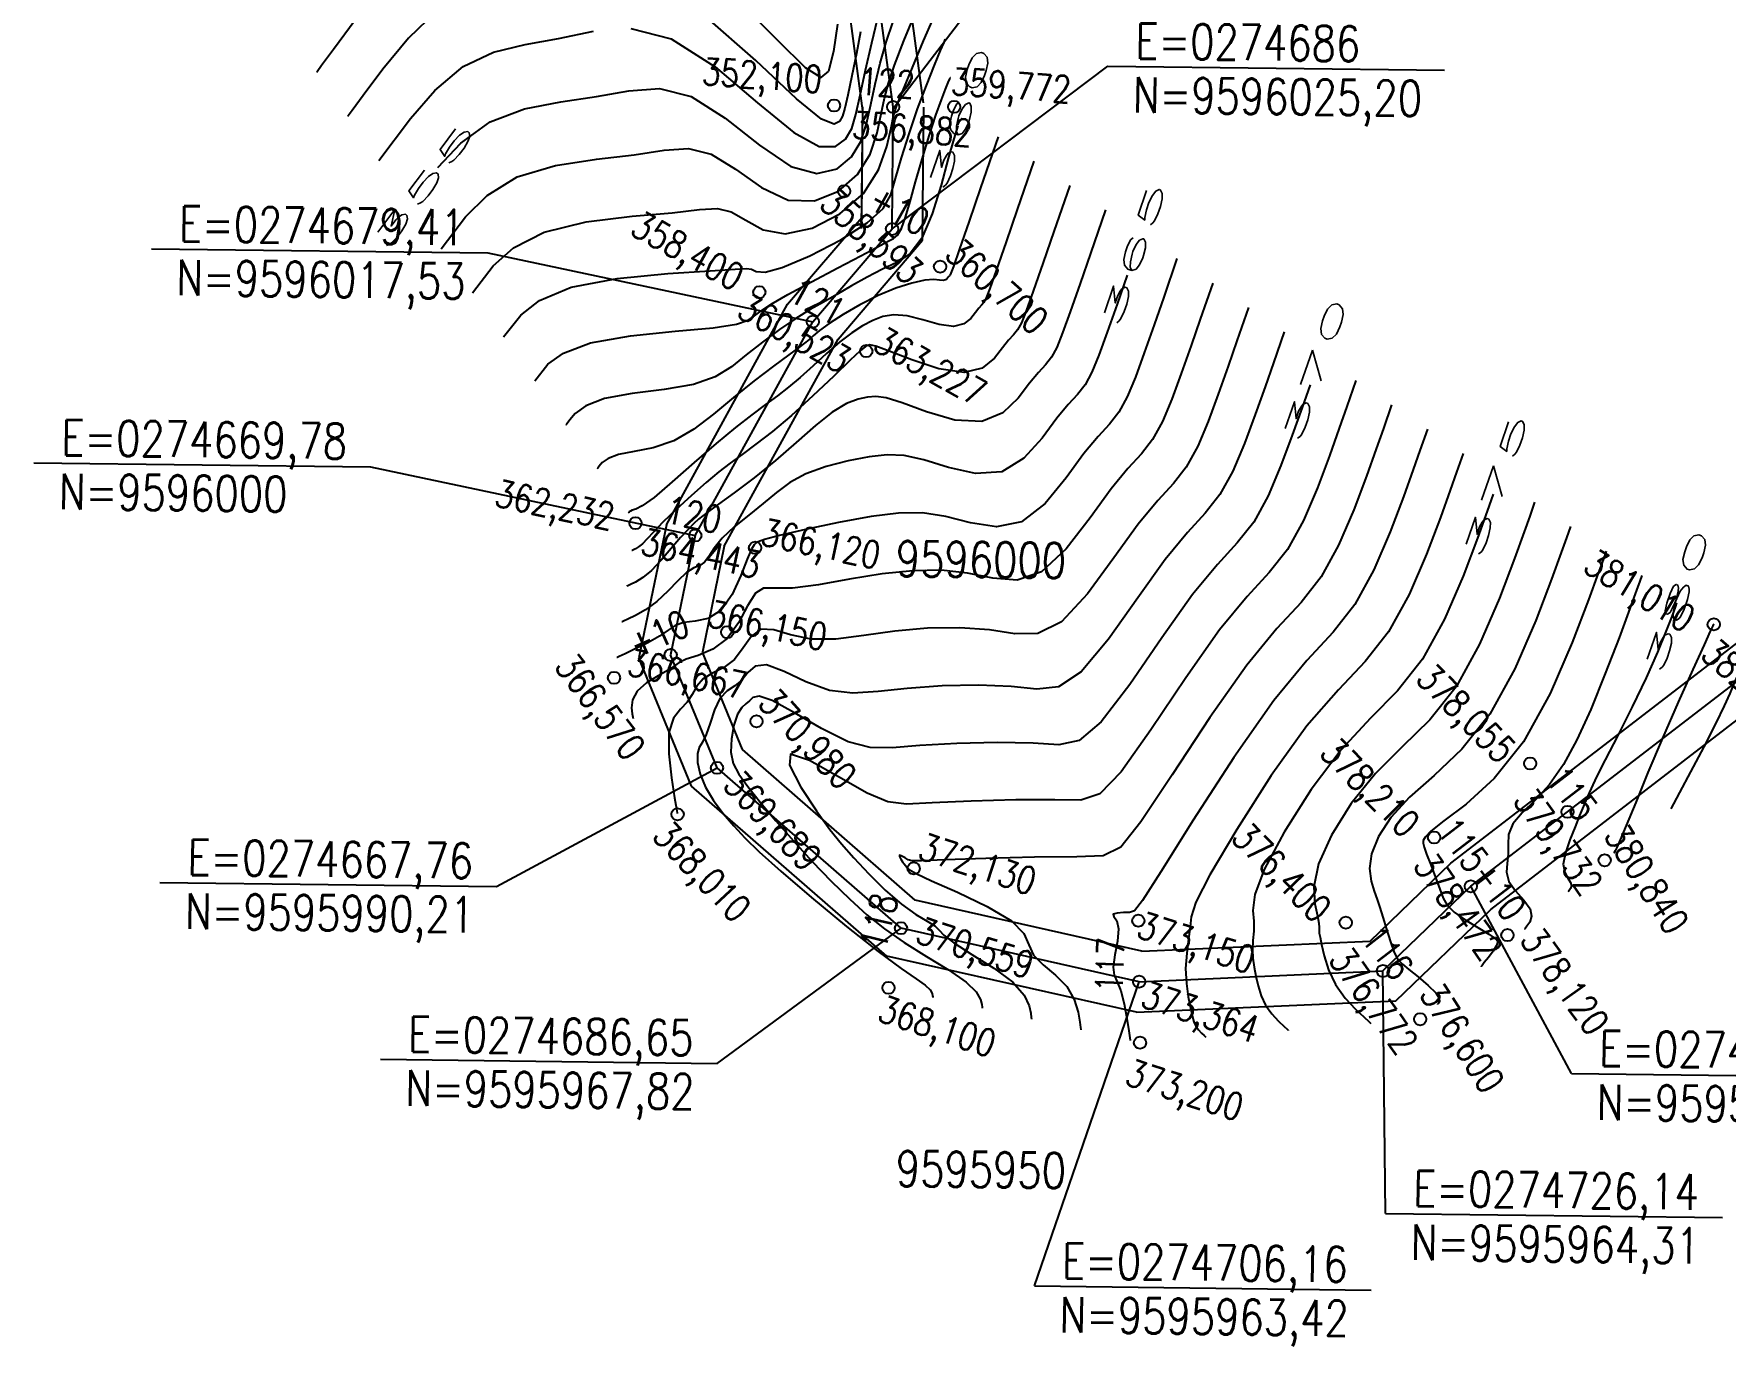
# Model space of a CAD drawing. Header units: millimetres. Extents: x 276147 to 291056, y 9594849 to 9609891.
# Drawn here: x 282900.7 to 283039.3, y 9607125.4 to 9607233 of the extents above; entities that cross this region are included whole.
import ezdxf
from ezdxf.enums import TextEntityAlignment as Align

# ---------------------------------------------------------------- set-up
doc = ezdxf.new("R2010")
doc.units = ezdxf.units.MM
doc.header["$LTSCALE"] = 10
doc.linetypes.add('CONTINUO', pattern=[0])
for name, color, linetype in [('Curvas mestras', 30, 'Continuous'), ('Curvas simples', 9, 'Continuous'), ('Curvas texto', 2, 'Continuous'), ('LINHA02', 8, 'Continuous'), ('TEXTO-PAPEL', 7, 'Continuous'), ('TEXTO02', 3, 'Continuous'), ('Top_malha_coord', 8, 'Continuous')]:
    doc.layers.add(name, color=color, linetype=linetype)
doc.styles.add('ROMANS', font='romans.shx', dxfattribs={"width": 0.8, "height": 4})
doc.styles.add('SIMPLEX', font='simplex', dxfattribs={"height": 0.2})

# ---------------------------------------------------------------- blocks, each defined once
blk = doc.blocks.new('Curvas')
at = {"layer": 'Curvas mestras', "linetype": 'CONTINUO'}
for points in [[(274648.699485, 9596029.100326, 355), (274650.58718, 9596031.112163, 355), (274652.984773, 9596032.86102, 355), (274655.788066, 9596033.92232, 355), (274658.772344, 9596034.491066, 355), (274661.682762, 9596034.917154, 355), (274664.340006, 9596035.405601, 355), (274666.866886, 9596035.581899, 355), (274669.461742, 9596034.926659, 355), (274672.248275, 9596033.158275, 355), (274675.051641, 9596030.946276, 355), (274677.622356, 9596029.197973, 355), (274679.753817, 9596028.605145, 355), (274681.410941, 9596028.997435, 355), (274682.601525, 9596029.988949, 355), (274683.359801, 9596031.251904, 355), (274683.825753, 9596032.690938, 355), (274684.165804, 9596034.2688, 355), (274684.521531, 9596035.945628, 355), (274684.935139, 9596037.67114, 355), (274685.423991, 9596039.392446, 355), (274685.99591, 9596041.066773, 355)], [(274691.308793, 9596032.524029, 360), (274690.979088, 9596031.45962, 360), (274690.523114, 9596029.841892, 360), (274689.93328, 9596027.654369, 360), (274689.212261, 9596025.307534, 360), (274688.365297, 9596023.318609, 360), (274687.398353, 9596022.060571, 360), (274686.320293, 9596021.329417, 360), (274685.140704, 9596020.776898, 360), (274683.880424, 9596020.128623, 360), (274682.605306, 9596019.405619, 360), (274681.392452, 9596018.702769, 360), (274680.286946, 9596018.080423, 360), (274679.205794, 9596017.460782, 360), (274678.033979, 9596016.731511, 360), (274676.698475, 9596015.816507, 360), (274675.294208, 9596014.784579, 360), (274673.958092, 9596013.74077, 360), (274672.749991, 9596012.780685, 360), (274671.421554, 9596011.962196, 360), (274669.647377, 9596011.333741, 360), (274667.248261, 9596010.910029, 360), (274664.629823, 9596010.570857, 360), (274662.343885, 9596010.162293, 360), (274660.812451, 9596009.583828, 360), (274659.938262, 9596008.948654, 360), (274659.494238, 9596008.423384, 360), (274659.279867, 9596008.131503, 360), (274659.200888, 9596008.023967, 360), (274659.189605, 9596008.008605, 360)], [(274705.176449, 9596020.272496, 365), (274704.358779, 9596017.916593, 365), (274703.547706, 9596015.601162, 365), (274702.873923, 9596013.737945, 365), (274702.297825, 9596012.33545, 365), (274701.737233, 9596011.301377, 365), (274701.113218, 9596010.508736, 365), (274700.359852, 9596009.691776, 365), (274699.414454, 9596008.550057, 365), (274698.218306, 9596006.931417, 365), (274696.728517, 9596005.276822, 365), (274694.906155, 9596004.175516, 365), (274692.766987, 9596004.03433, 365), (274690.545584, 9596004.530448, 365), (274688.53122, 9596005.158637, 365), (274686.917938, 9596005.510349, 365), (274685.518877, 9596005.56377, 365), (274684.051949, 9596005.393766, 365), (274682.324843, 9596005.064218, 365), (274680.504367, 9596004.595052, 365), (274678.847103, 9596003.995209, 365), (274677.533449, 9596003.275803, 365), (274676.439057, 9596002.456656, 365), (274675.363388, 9596001.559761, 365), (274674.170706, 9596000.611385, 365), (274672.984471, 9595999.654869, 365), (274671.992941, 9595998.737823, 365), (274671.328084, 9595997.909816, 365), (274670.896693, 9595997.228254, 365), (274670.549268, 9595996.752501, 365), (274670.157252, 9595996.496214, 365), (274669.675857, 9595996.290215, 365), (274669.081237, 9595995.919614, 365), (274668.359131, 9595995.238398, 365), (274667.533612, 9595994.376037, 365), (274666.638338, 9595993.530873, 365), (274665.721383, 9595992.864498, 365), (274664.888483, 9595992.391498, 365), (274664.25979, 9595992.089709, 365), (274663.917411, 9595991.932382, 365), (274663.791272, 9595991.874419, 365), (274663.773252, 9595991.866138, 365)], [(274720.181929, 9596011.301306, 370), (274719.527795, 9596009.433574, 370), (274718.720782, 9596007.169236, 370), (274717.79283, 9596004.672595, 370), (274716.741857, 9596002.20412, 370), (274715.557272, 9596000.048327, 370), (274714.207658, 9595998.33401, 370), (274712.578283, 9595996.567097, 370), (274710.533588, 9595994.097797, 370), (274708.030742, 9595990.56131, 370), (274705.397848, 9595986.732808, 370), (274703.055737, 9595983.672452, 370), (274701.258194, 9595982.15197, 370), (274699.590805, 9595981.789343, 370), (274697.472109, 9595981.914115, 370), (274694.52792, 9595981.975008, 370), (274691.213159, 9595981.897448, 370), (274688.190019, 9595981.726036, 370), (274685.928856, 9595981.54044, 370), (274684.132665, 9595981.560588, 370), (274682.3126, 9595982.041472, 370), (274680.13811, 9595983.11264, 370), (274677.91182, 9595984.401852, 370), (274676.094648, 9595985.411418, 370), (274675.018342, 9595985.776824, 370), (274674.497959, 9595985.666235, 370), (274674.219388, 9595985.380987, 370), (274673.926457, 9595985.141196, 370), (274673.594764, 9595984.8421, 370), (274673.257852, 9595984.297714, 370), (274672.955248, 9595983.390343, 370), (274672.75043, 9595982.275439, 370), (274672.712863, 9595981.176741, 370), (274672.904461, 9595980.249258, 370), (274673.356935, 9595979.373075, 370), (274674.094444, 9595978.359547, 370), (274675.125495, 9595977.068114, 370), (274676.395979, 9595975.550551, 370), (274677.836132, 9595973.906716, 370), (274679.375033, 9595972.23353, 370), (274680.937133, 9595970.616158, 370), (274682.445721, 9595969.136825, 370), (274683.861612, 9595967.84908, 370), (274685.295707, 9595966.691758, 370), (274686.896429, 9595965.575016, 370), (274688.730742, 9595964.437489, 370), (274690.539764, 9595963.331722, 370), (274691.983153, 9595962.338739, 370), (274692.81488, 9595961.526753, 370), (274693.166161, 9595960.912735, 370), (274693.262526, 9595960.500848, 370), (274693.293546, 9595960.283096, 370), (274693.304975, 9595960.202872, 370), (274693.306608, 9595960.191412, 370)], [(274735.187409, 9596002.330116, 375), (274734.696811, 9596000.950555, 375), (274733.893858, 9595998.737311, 375), (274732.711737, 9595995.607245, 375), (274731.185888, 9595992.072791, 375), (274729.377311, 9595988.795277, 375), (274727.34192, 9595986.223856, 375), (274725.115291, 9595983.95899, 375), (274722.727914, 9595981.388968, 375), (274720.26658, 9595978.118686, 375), (274718.043281, 9595974.619483, 375), (274716.426311, 9595971.579308, 375), (274715.660433, 9595969.509469, 375), (274715.49628, 9595968.214714, 375), (274715.560953, 9595967.323153, 375), (274715.557354, 9595966.524545, 375), (274715.491586, 9595965.755263, 375), (274715.445553, 9595965.013329, 375), (274715.482589, 9595964.292597, 375), (274715.59175, 9595963.57024, 375), (274715.743522, 9595962.819262, 375), (274715.922295, 9595962.024114, 375), (274716.168062, 9595961.215037, 375), (274716.534721, 9595960.433716, 375), (274717.044377, 9595959.72306, 375), (274717.591975, 9595959.130853, 375), (274718.040668, 9595958.706101, 375), (274718.289516, 9595958.477616, 375), (274718.381197, 9595958.393437, 375), (274718.394294, 9595958.381412, 375)], [(274750.220536, 9595993.433471, 380), (274750.087005, 9595993.063893, 380), (274749.813409, 9595992.318091, 380), (274749.346898, 9595991.076961, 380), (274748.660473, 9595989.373211, 380), (274747.733593, 9595987.277499, 380), (274746.584801, 9595984.905213, 380), (274745.388964, 9595982.550646, 380), (274744.360029, 9595980.552817, 380), (274743.655375, 9595979.154322, 380), (274743.206106, 9595978.212051, 380), (274742.886756, 9595977.486469, 380), (274742.588125, 9595976.769558, 380), (274742.266067, 9595975.979366, 380), (274741.892701, 9595975.065461, 380), (274741.467785, 9595974.011691, 380), (274741.101625, 9595972.939035, 380), (274740.93217, 9595972.002758, 380), (274741.043653, 9595971.318806, 380), (274741.305475, 9595970.845863, 380), (274741.533322, 9595970.503301, 380), (274741.589026, 9595970.225415, 380), (274741.518985, 9595970.006209, 380), (274741.415738, 9595969.854614, 380), (274741.353107, 9595969.77382, 380), (274741.330032, 9595969.744054, 380), (274741.326736, 9595969.739802, 380)]]:
    blk.add_polyline3d(points, dxfattribs=at)
at = {"layer": 'Curvas simples', "linetype": 'CONTINUO'}
for points in [[(274681.450772, 9596040.856243, 352), (274681.113086, 9596038.610716, 352), (274680.715208, 9596037.00672, 352), (274680.074841, 9596036.495257, 352), (274678.835547, 9596037.269362, 352), (274676.597351, 9596039.457573, 352), (274673.116662, 9596042.956779, 352)], [(274641.918109, 9596041.189465, 352), (274640.136669, 9596038.793937, 352), (274639.153941, 9596037.455885, 352), (274638.791884, 9596036.962918, 352), (274638.740161, 9596036.892495, 352)], [(274683.326403, 9596040.215906, 353), (274682.995727, 9596038.447937, 353), (274682.615917, 9596036.614991, 353), (274682.2786, 9596035.041438, 353), (274682.044771, 9596033.968835, 353), (274681.852898, 9596033.307478, 353), (274681.610818, 9596032.884846, 353), (274681.168098, 9596032.654531, 353), (274680.141218, 9596033.074557, 353), (274678.088388, 9596034.72906, 353), (274674.746488, 9596037.884586, 353), (274670.567084, 9596041.537323, 353)], [(274648.555152, 9596041.906954, 353), (274646.293819, 9596039.713555, 353), (274644.178568, 9596037.159752, 353), (274642.556365, 9596034.997618, 353), (274641.669682, 9596033.790337, 353), (274641.343009, 9596033.34555, 353), (274641.296342, 9596033.282008, 353)], [(274643.852522, 9596029.671522, 354), (274646.439026, 9596033.130039, 354), (274648.440499, 9596035.412859, 354), (274650.769962, 9596037.383987, 354), (274653.25233, 9596038.55931, 354), (274655.85425, 9596039.181342, 354), (274658.577801, 9596039.674255, 354), (274661.43699, 9596040.27801, 354)], [(274664.493535, 9596040.495715, 354), (274667.821078, 9596039.646264, 354), (274671.40768, 9596037.347799, 354), (274674.899064, 9596034.415431, 354), (274677.855372, 9596031.963517, 354), (274679.947518, 9596030.839851, 354), (274681.28952, 9596030.825983, 354), (274682.106171, 9596031.436898, 354), (274682.609355, 9596032.293349, 354), (274682.959311, 9596033.439154, 354), (274683.303367, 9596035.023897, 354), (274683.749783, 9596037.09968, 354), (274684.250541, 9596039.328682, 354), (274684.718551, 9596041.275602, 354)], [(274648.964883, 9596022.45055, 356), (274650.959943, 9596025.070613, 356), (274652.73386, 9596026.811468, 356), (274655.199583, 9596028.338053, 356), (274658.323801, 9596029.285331, 356), (274661.690437, 9596029.80079, 356), (274664.787722, 9596030.160052, 356), (274667.243022, 9596030.533192, 356), (274669.240238, 9596030.668083, 356), (274671.102406, 9596030.207053, 356), (274673.088871, 9596028.968751, 356), (274675.204217, 9596027.477121, 356), (274677.389339, 9596026.43243, 356), (274679.560116, 9596026.37044, 356), (274681.532363, 9596027.168887, 356), (274683.096878, 9596028.541001, 356), (274684.110246, 9596030.210458, 356), (274684.692196, 9596031.942722, 356), (274685.028241, 9596033.513702, 356), (274685.293278, 9596034.791577, 356), (274685.619737, 9596036.013599, 356), (274686.12943, 9596037.50929, 356), (274686.889682, 9596039.478737, 356), (274687.74987, 9596041.604276, 356)], [(274651.521064, 9596018.840064, 357), (274653.220402, 9596021.0409, 357), (274654.88054, 9596022.510772, 357), (274657.414394, 9596023.815087, 357), (274660.859537, 9596024.648341, 357), (274664.60853, 9596025.110514, 357), (274667.892683, 9596025.402951, 357), (274670.146038, 9596025.660783, 357), (274671.61359, 9596025.754268, 357), (274672.74307, 9596025.487448, 357), (274673.929466, 9596024.779227, 357), (274675.356793, 9596024.007965, 357), (274677.156323, 9596023.666886, 357), (274679.365639, 9596024.131495, 357), (274681.647567, 9596025.306425, 357), (274683.571247, 9596026.978595, 357), (274684.815039, 9596028.916757, 357), (274685.494188, 9596030.817018, 357), (274685.83316, 9596032.357317, 357), (274686.046773, 9596033.356517, 357), (274686.311243, 9596034.197149, 357), (274686.793136, 9596035.402666, 357), (274687.587293, 9596037.306313, 357), (274688.501653, 9596039.480523, 357), (274689.272429, 9596041.307524, 357)], [(274654.077244, 9596015.229578, 358), (274655.480861, 9596017.011187, 358), (274657.027221, 9596018.210077, 358), (274659.629204, 9596019.29212, 358), (274663.395272, 9596020.011352, 358), (274667.526624, 9596020.420238, 358), (274670.997643, 9596020.64585, 358), (274673.049054, 9596020.788374, 358), (274673.986942, 9596020.840452, 358), (274674.383734, 9596020.767842, 358), (274674.770062, 9596020.589703, 358), (274675.50937, 9596020.53881, 358), (274676.923307, 9596020.901343, 358), (274679.165352, 9596021.860864, 358), (274681.716298, 9596023.190477, 358), (274683.88877, 9596024.56067, 358), (274685.178596, 9596025.737555, 358), (274685.814438, 9596026.869745, 358), (274686.20816, 9596028.201476, 358), (274686.695715, 9596029.905549, 358), (274687.309397, 9596031.869032, 358), (274688.005587, 9596033.907554, 358), (274688.731306, 9596035.839279, 358), (274689.396146, 9596037.492496, 358), (274689.90034, 9596038.698028, 358), (274690.175219, 9596039.349162, 358), (274690.27649, 9596039.589054, 358), (274690.290957, 9596039.623324, 358)], [(274656.633425, 9596011.619091, 359), (274657.717501, 9596012.980309, 359), (274658.983352, 9596013.90006, 359), (274661.200912, 9596014.737693, 359), (274664.492162, 9596015.311919, 359), (274668.151761, 9596015.68134, 359), (274671.267533, 9596015.964533, 359), (274673.164495, 9596016.260455, 359), (274674.116423, 9596016.589586, 359), (274674.634285, 9596016.952789, 359), (274675.179819, 9596017.367172, 359), (274676.017854, 9596017.914829, 359), (274677.363992, 9596018.694098, 359), (274679.313941, 9596019.746716, 359), (274681.483832, 9596020.888011, 359), (274683.369904, 9596021.876707, 359), (274684.594633, 9596022.5309, 359), (274685.285443, 9596022.906155, 359), (274685.695996, 9596023.117411, 359), (274686.039481, 9596023.286436, 359), (274686.3672, 9596023.562331, 359), (274686.689984, 9596024.101028, 359), (274687.022702, 9596025.024633, 359), (274687.396373, 9596026.319948, 359), (274687.846052, 9596027.939949, 359), (274688.388755, 9596029.804522, 359), (274688.969322, 9596031.701212, 359), (274689.514554, 9596033.384473, 359), (274689.963175, 9596034.660253, 359), (274690.301621, 9596035.54047, 359), (274690.528252, 9596036.088531, 359), (274690.648007, 9596036.372208, 359), (274690.692128, 9596036.476721, 359), (274690.698431, 9596036.491651, 359)], [(274694.612524, 9596031.621585, 361), (274693.172065, 9596027.449448, 361), (274692.223566, 9596024.703008, 361), (274691.409245, 9596022.346703, 361), (274690.938797, 9596020.990225, 361), (274690.7426, 9596020.440513, 361), (274690.681202, 9596020.303817, 361), (274690.637666, 9596020.248516, 361), (274690.585106, 9596020.191519, 361), (274690.519148, 9596020.111864, 361), (274690.432152, 9596020.000439, 361), (274690.303409, 9596019.895525, 361), (274690.108943, 9596019.847251, 361), (274689.813983, 9596019.880615, 361), (274689.340597, 9596019.920087, 361), (274688.600057, 9596019.865006, 361), (274687.536259, 9596019.632831, 361), (274686.223579, 9596019.213497, 361), (274684.769015, 9596018.615063, 361), (274683.284967, 9596017.864059, 361), (274681.905451, 9596017.060906, 361), (274680.769884, 9596016.324497, 361), (274679.975669, 9596015.747312, 361), (274679.452134, 9596015.31617, 361), (274679.086592, 9596014.991473, 361), (274678.75361, 9596014.715012, 361), (274678.276769, 9596014.354111, 361), (274677.466905, 9596013.757484, 361), (274676.200592, 9596012.819142, 361), (274674.617367, 9596011.614297, 361), (274672.922505, 9596010.263462, 361), (274671.277072, 9596008.89318, 361), (274669.665302, 9596007.654112, 361), (274668.027221, 9596006.702948, 361), (274666.344761, 9596006.138718, 361), (274664.767483, 9596005.829796, 361), (274663.486857, 9596005.586893, 361), (274662.64155, 9596005.267597, 361), (274662.159023, 9596004.916999, 361), (274661.913934, 9596004.627065, 361), (274661.795607, 9596004.465955, 361), (274661.752013, 9596004.406598, 361), (274661.745786, 9596004.398119, 361)], [(274697.543732, 9596029.624504, 362), (274696.173161, 9596025.65521, 362), (274695.257369, 9596023.006404, 362), (274694.44386, 9596020.660318, 362), (274693.922578, 9596019.177155, 362), (274693.631406, 9596018.414248, 362), (274693.44521, 9596018.053207, 362), (274693.256554, 9596017.813571, 362), (274693.028792, 9596017.566583, 362), (274692.742975, 9596017.221412, 362), (274692.365994, 9596016.73857, 362), (274691.808108, 9596016.283942, 362), (274690.965418, 9596016.074755, 362), (274689.787949, 9596016.249362, 362), (274688.441429, 9596016.63062, 362), (274687.14551, 9596016.962509, 362), (274686.067155, 9596017.04341, 362), (274685.162563, 9596016.889306, 362), (274684.335241, 9596016.57058, 362), (274683.4991, 9596016.138657, 362), (274682.609665, 9596015.569127, 362), (274681.632862, 9596014.818622, 362), (274680.554836, 9596013.874965, 362), (274679.442612, 9596012.850744, 362), (274678.383431, 9596011.889741, 362), (274677.43294, 9596011.093165, 362), (274676.520398, 9596010.391954, 362), (274675.54347, 9596009.674477, 362), (274674.410556, 9596008.836034, 362), (274673.072995, 9596007.79965, 362), (274671.492864, 9596006.495282, 362), (274669.687396, 9596004.919491, 362), (274667.894455, 9596003.335254, 362), (274666.407064, 9596002.072156, 362), (274665.44126, 9596001.367407, 362), (274664.905144, 9596001.088734, 362), (274664.62983, 9596001.011493, 362), (274664.470649, 9596000.951366, 362), (274664.379783, 9596000.885344, 362), (274664.33363, 9596000.830746, 362), (274664.311348, 9596000.800407, 362), (274664.303139, 9596000.78923, 362), (274664.301966, 9596000.787633, 362)], [(274700.47494, 9596027.627423, 363), (274699.174257, 9596023.860972, 363), (274698.291172, 9596021.309801, 363), (274697.478475, 9596018.973932, 363), (274696.90636, 9596017.364085, 363), (274696.520212, 9596016.387982, 363), (274696.209218, 9596015.802597, 363), (274695.875442, 9596015.378626, 363), (274695.472479, 9596014.941648, 363), (274694.966801, 9596014.330961, 363), (274694.299835, 9596013.476701, 363), (274693.312806, 9596012.672359, 363), (274691.821893, 9596012.302258, 363), (274689.761914, 9596012.61811, 363), (274687.54226, 9596013.341153, 363), (274685.690963, 9596014.060011, 363), (274684.598051, 9596014.453989, 363), (274684.101546, 9596014.565115, 363), (274683.901467, 9596014.526098, 363), (274683.713234, 9596014.413256, 363), (274683.31388, 9596014.077349, 363), (274682.495839, 9596013.312747, 363), (274681.134004, 9596012.002618, 363), (274679.43309, 9596010.385319, 363), (274677.68027, 9596008.788008, 363), (274676.112269, 9596007.471318, 363), (274674.764027, 9596006.429796, 363), (274673.620036, 9596005.59147, 363), (274672.64357, 9596004.874184, 363), (274671.713029, 9596004.155066, 363), (274670.685594, 9596003.301064, 363), (274669.47561, 9596002.232127, 363), (274668.226073, 9596001.080213, 363), (274667.137143, 9596000.030284, 363), (274666.357999, 9595999.22762, 363), (274665.833896, 9595998.658786, 363), (274665.459109, 9595998.270669, 363), (274665.14811, 9595998.014213, 363), (274664.89617, 9595997.85661, 363), (274664.718757, 9595997.76911, 363), (274664.623762, 9595997.725458, 363), (274664.588763, 9595997.709376, 363), (274664.583763, 9595997.707079, 363)], [(274703.406148, 9596025.630343, 364), (274702.175353, 9596022.066734, 364), (274701.324976, 9596019.613197, 364), (274700.51309, 9596017.287547, 364), (274699.890141, 9596015.551015, 364), (274699.409019, 9596014.361716, 364), (274698.973226, 9596013.551987, 364), (274698.49433, 9596012.943681, 364), (274697.916165, 9596012.316712, 364), (274697.190628, 9596011.440509, 364), (274696.255819, 9596010.205439, 364), (274694.994651, 9596008.985625, 364), (274693.276238, 9596008.276128, 364), (274691.068745, 9596008.410802, 364), (274688.73654, 9596009.078669, 364), (274686.743042, 9596009.807541, 364), (274685.421394, 9596010.223176, 364), (274684.583637, 9596010.343101, 364), (274683.911538, 9596010.282787, 364), (274683.135333, 9596010.116317, 364), (274682.179138, 9596009.752222, 364), (274681.015536, 9596009.057648, 364), (274679.630311, 9596007.952343, 364), (274678.062041, 9596006.566477, 364), (274676.362502, 9596005.082828, 364), (274674.609493, 9596003.670672, 364), (274672.984893, 9596002.445289, 364), (274671.696602, 9596001.508463, 364), (274670.883548, 9596000.918756, 364), (274670.408769, 9596000.561855, 364), (274670.066333, 9596000.280229, 364), (274669.680062, 9595999.93334, 364), (274669.192811, 9595999.448616, 364), (274668.577189, 9595998.770481, 364), (274667.824602, 9595997.882773, 364), (274667.001624, 9595996.926987, 364), (274666.193625, 9595996.084039, 364), (274665.47768, 9595995.493657, 364), (274664.897693, 9595995.130842, 364), (274664.489274, 9595994.92941, 364), (274664.270586, 9595994.82892, 364), (274664.190017, 9595994.791898, 364), (274664.178508, 9595994.786609, 364)], [(274709.268565, 9596021.636181, 366), (274708.177545, 9596018.478258, 366), (274707.392582, 9596016.219989, 366), (274706.582321, 9596013.914777, 366), (274705.857704, 9596011.924875, 366), (274705.186631, 9596010.309184, 366), (274704.501241, 9596009.050767, 366), (274703.732106, 9596008.073791, 366), (274702.803538, 9596007.06684, 366), (274701.638281, 9596005.659605, 366), (274700.180794, 9596003.657396, 366), (274698.462383, 9596001.568019, 366), (274696.536071, 9596000.074903, 366), (274694.465228, 9595999.657858, 366), (274692.354628, 9595999.982227, 366), (274690.319398, 9596000.509732, 366), (274688.414483, 9596000.797523, 366), (274686.454118, 9596000.784439, 366), (274684.19236, 9596000.504746, 366), (274681.514354, 9596000.012119, 366), (274678.829595, 9595999.437882, 366), (274676.678669, 9595998.93277, 366), (274675.451291, 9595998.609849, 366), (274674.933697, 9595998.431509, 366), (274674.761256, 9595998.322474, 366), (274674.620676, 9595998.183486, 366), (274674.404031, 9595997.819364, 366), (274674.054738, 9595997.01095, 366), (274673.525977, 9595995.653648, 366), (274672.809997, 9595994.101128, 366), (274671.908815, 9595992.821624, 366), (274670.851359, 9595992.153732, 366), (274669.774208, 9595991.917496, 366), (274668.840856, 9595991.803323, 366), (274668.152352, 9595991.560469, 366), (274667.559975, 9595991.17359, 366), (274666.852561, 9595990.68619, 366), (274665.896793, 9595990.148963, 366), (274664.870737, 9595989.641357, 366), (274664.030307, 9595989.250009, 366), (274663.564236, 9595989.035843, 366), (274663.392526, 9595988.95694, 366), (274663.367996, 9595988.945668, 366)], [(274712.199773, 9596019.639101, 367), (274711.178641, 9596016.68402, 367), (274710.426385, 9596014.523385, 367), (274709.616936, 9596012.228392, 367), (274708.841486, 9596010.111805, 367), (274708.075438, 9596008.282918, 367), (274707.265249, 9596006.800157, 367), (274706.350994, 9596005.638846, 367), (274705.247224, 9596004.441905, 367), (274703.862108, 9596002.769153, 367), (274702.143281, 9596000.383374, 367), (274700.19625, 9595997.859216, 367), (274698.165988, 9595995.97429, 367), (274696.163469, 9595995.281386, 367), (274694.163673, 9595995.434006, 367), (274692.107575, 9595995.860828, 367), (274689.93989, 9595996.091226, 367), (274687.620263, 9595996.057348, 367), (274685.112073, 9595995.792036, 367), (274682.440381, 9595995.353914, 367), (274679.876962, 9595994.904738, 367), (274677.755273, 9595994.632043, 367), (274676.310161, 9595994.629278, 367), (274675.382041, 9595994.613529, 367), (274674.712715, 9595994.207792, 367), (274674.070676, 9595993.169088, 367), (274673.331158, 9595991.790545, 367), (274672.396085, 9595990.499315, 367), (274671.227156, 9595989.625253, 367), (274670.025194, 9595989.10903, 367), (274669.050798, 9595988.794021, 367), (274668.47075, 9595988.539414, 367), (274668.07656, 9595988.267662, 367), (274667.565917, 9595987.917034, 367), (274666.736604, 9595987.441059, 367), (274665.786769, 9595986.854311, 367), (274665.014649, 9595986.18662, 367), (274664.639928, 9595985.480039, 367), (274664.568057, 9595984.825482, 367), (274664.62593, 9595984.326085, 367), (274664.6717, 9595984.053443, 367), (274664.688563, 9595983.952995, 367), (274664.690972, 9595983.938646, 367)], [(274715.130981, 9596017.64202, 368), (274714.179737, 9596014.889782, 368), (274713.460189, 9596012.826782, 368), (274712.651551, 9596010.542007, 368), (274711.825267, 9596008.298735, 368), (274710.964244, 9596006.256652, 368), (274710.029256, 9596004.549547, 368), (274708.969882, 9596003.203901, 368), (274707.690911, 9596001.816969, 368), (274706.085934, 9595999.878701, 368), (274704.105768, 9595997.109353, 368), (274701.930116, 9595994.150413, 368), (274699.795904, 9595991.873678, 368), (274697.861711, 9595990.904914, 368), (274695.972717, 9595990.885785, 368), (274693.895753, 9595991.211924, 368), (274691.469233, 9595991.38582, 368), (274688.817895, 9595991.337381, 368), (274686.138055, 9595991.10337, 368), (274683.603206, 9595990.749423, 368), (274681.29553, 9595990.456688, 368), (274679.274382, 9595990.435186, 368), (274677.586144, 9595990.790399, 368), (274676.2253, 9595991.209636, 368), (274675.173359, 9595991.275667, 368), (274674.386564, 9595990.705, 368), (274673.720092, 9595989.749108, 368), (274673.003852, 9595988.793205, 368), (274672.126124, 9595988.126721, 368), (274671.208657, 9595987.655946, 368), (274670.431571, 9595987.191388, 368), (274669.915139, 9595986.592895, 368), (274669.540256, 9595985.917675, 368), (274669.127974, 9595985.27228, 368), (274668.564294, 9595984.697432, 368), (274667.995022, 9595983.970554, 368), (274667.630915, 9595982.803241, 368), (274667.616485, 9595981.043368, 368), (274667.831268, 9595979.083928, 368), (274668.088556, 9595977.454191, 368), (274668.240771, 9595976.547496, 368), (274668.29685, 9595976.21345, 368), (274668.304861, 9595976.165729, 368)], [(274718.062189, 9596015.644939, 369), (274717.180833, 9596013.095544, 369), (274716.493992, 9596011.130178, 369), (274715.686166, 9596008.855622, 369), (274714.809048, 9596006.485665, 369), (274713.85305, 9596004.230386, 369), (274712.793264, 9596002.298937, 369), (274711.58877, 9596000.768955, 369), (274710.134597, 9595999.192033, 369), (274708.309761, 9595996.988249, 369), (274706.068255, 9595993.835332, 369), (274703.663982, 9595990.441611, 369), (274701.425821, 9595987.773065, 369), (274699.559952, 9595986.528442, 369), (274697.781761, 9595986.337564, 369), (274695.683931, 9595986.563019, 369), (274692.998577, 9595986.680414, 369), (274690.015527, 9595986.617415, 369), (274687.164037, 9595986.414703, 369), (274684.766031, 9595986.144931, 369), (274682.714097, 9595986.008638, 369), (274680.793491, 9595986.238329, 369), (274678.862127, 9595986.95152, 369), (274677.06856, 9595987.805744, 369), (274675.634004, 9595988.343543, 369), (274674.702453, 9595988.240912, 369), (274674.109025, 9595987.707672, 369), (274673.61162, 9595987.087096, 369), (274673.025091, 9595986.628188, 369), (274672.39212, 9595986.202861, 369), (274671.812344, 9595985.588755, 369), (274671.359527, 9595984.646376, 369), (274671.003953, 9595983.567689, 369), (274670.690032, 9595982.627526, 369), (274670.381681, 9595982.015177, 369), (274670.120851, 9595981.577774, 369), (274669.968997, 9595981.07691, 369), (274669.981471, 9595980.329952, 369), (274670.189203, 9595979.37738, 369), (274670.61702, 9595978.315447, 369), (274671.270303, 9595977.229759, 369), (274672.076653, 9595976.163316, 369), (274672.944229, 9595975.148468, 369), (274673.848101, 9595974.168937, 369), (274675.031005, 9595973.013927, 369), (274676.802587, 9595971.424011, 369), (274679.32521, 9595969.265405, 369), (274682.172092, 9595966.906886, 369), (274684.769162, 9595964.842875, 369), (274686.665224, 9595963.446658, 369), (274687.900563, 9595962.606994, 369), (274688.638336, 9595962.091508, 369), (274689.032312, 9595961.706883, 369), (274689.198708, 9595961.416033, 369), (274689.244354, 9595961.220928, 369), (274689.259048, 9595961.117783, 369), (274689.264462, 9595961.079782, 369), (274689.265235, 9595961.074353, 369)], [(274723.924606, 9596011.650778, 371), (274723.183025, 9596009.507068, 371), (274722.561598, 9596007.73697, 371), (274721.755397, 9596005.482851, 371), (274720.776611, 9596002.859525, 371), (274719.630663, 9596000.177855, 371), (274718.32128, 9595997.797717, 371), (274716.826546, 9595995.899065, 371), (274715.02197, 9595993.942162, 371), (274712.757414, 9595991.207345, 371), (274709.993229, 9595987.287289, 371), (274707.131714, 9595983.024005, 371), (274704.685654, 9595979.57184, 371), (274702.956435, 9595977.775498, 371), (274701.399849, 9595977.241121, 371), (274699.260286, 9595977.26521, 371), (274696.057264, 9595977.269602, 371), (274692.410791, 9595977.177481, 371), (274689.216001, 9595977.037369, 371), (274687.09306, 9595976.935016, 371), (274685.562264, 9595977.105075, 371), (274683.868939, 9595977.81943, 371), (274681.530195, 9595979.167127, 371), (274679.150272, 9595980.505879, 371), (274677.60519, 9595981.010562, 371), (274677.511151, 9595980.119258, 371), (274678.445083, 9595978.322858, 371), (274679.724091, 9595976.375456, 371), (274680.812763, 9595974.858781, 371), (274681.765612, 9595973.665098, 371), (274682.784631, 9595972.514305, 371), (274684.013707, 9595971.207551, 371), (274685.364317, 9595969.870986, 371), (274686.689833, 9595968.712006, 371), (274687.857475, 9595967.885001, 371), (274688.78986, 9595967.332312, 371), (274689.423451, 9595966.943268, 371), (274689.771481, 9595966.603358, 371), (274690.154262, 9595966.182704, 371), (274690.968874, 9595965.547585, 371), (274692.458101, 9595964.612663, 371), (274694.247526, 9595963.486129, 371), (274695.808434, 9595962.324557, 371), (274696.739808, 9595961.269167, 371), (274697.15141, 9595960.399756, 371), (274697.280697, 9595959.780768, 371), (274697.328045, 9595959.44841, 371), (274697.345488, 9595959.325963, 371), (274697.34798, 9595959.308471, 371)], [(274726.855814, 9596009.653697, 372), (274726.184121, 9596007.71283, 372), (274725.595402, 9596006.040366, 372), (274724.790012, 9596003.796466, 372), (274723.760393, 9596001.046455, 372), (274722.519469, 9595998.151589, 372), (274721.085287, 9595995.547107, 372), (274719.445434, 9595993.46412, 372), (274717.465656, 9595991.317226, 372), (274714.981241, 9595988.316893, 372), (274711.955717, 9595984.013267, 372), (274708.86558, 9595979.315202, 372), (274706.31557, 9595975.471227, 372), (274704.654677, 9595973.399026, 372), (274703.208893, 9595972.6929, 372), (274701.048464, 9595972.616306, 372), (274697.586607, 9595972.564196, 372), (274693.608422, 9595972.457514, 372), (274690.241983, 9595972.348702, 372), (274688.324829, 9595972.283884, 372), (274687.53238, 9595972.283907, 372), (274687.249524, 9595972.363297, 372), (274686.980465, 9595972.518342, 372), (274686.706668, 9595972.672358, 372), (274686.528916, 9595972.730419, 372), (274686.518097, 9595972.627879, 372), (274686.62554, 9595972.421214, 372), (274686.772683, 9595972.197176, 372), (274686.897929, 9595972.022692, 372), (274687.007548, 9595971.885365, 372), (274687.124781, 9595971.752973, 372), (274687.324939, 9595971.57791, 372), (274687.891641, 9595971.251047, 372), (274689.160579, 9595970.647874, 372), (274691.28806, 9595969.696517, 372), (274693.712846, 9595968.535648, 372), (274695.694315, 9595967.356573, 372), (274696.711635, 9595966.311126, 372), (274697.123146, 9595965.393232, 372), (274697.506978, 9595964.557341, 372), (274698.291967, 9595963.753933, 372), (274699.309768, 9595962.917613, 372), (274700.242739, 9595961.979017, 372), (274700.845188, 9595960.913401, 372), (274701.159214, 9595959.874505, 372), (274701.298868, 9595959.060687, 372), (274701.362543, 9595958.613724, 372), (274701.386002, 9595958.449054, 372), (274701.389353, 9595958.425529, 372)], [(274729.787022, 9596007.656616, 373), (274729.185217, 9596005.918592, 373), (274728.629205, 9596004.343763, 373), (274727.824627, 9596002.110081, 373), (274726.744174, 9595999.233385, 373), (274725.408275, 9595996.125323, 373), (274723.849295, 9595993.296497, 373), (274722.064322, 9595991.029175, 373), (274719.909343, 9595988.69229, 373), (274717.205067, 9595985.426441, 373), (274713.918204, 9595980.739246, 373), (274710.599446, 9595975.606399, 373), (274707.945487, 9595971.370614, 373), (274706.447504, 9595969.025553, 373), (274705.774624, 9595968.168671, 373), (274705.39046, 9595968.048375, 373), (274704.88618, 9595968.035522, 373), (274704.363163, 9595967.99079, 373), (274704.050343, 9595967.897311, 373), (274704.096089, 9595967.721654, 373), (274704.326505, 9595967.364147, 373), (274704.487128, 9595966.708555, 373), (274704.399034, 9595965.704428, 373), (274704.185435, 9595964.564452, 373), (274704.045081, 9595963.567097, 373), (274704.125833, 9595962.895203, 373), (274704.37201, 9595962.349097, 373), (274704.677044, 9595961.633476, 373), (274704.950567, 9595960.557635, 373), (274705.167019, 9595959.349253, 373), (274705.31704, 9595958.340607, 373), (274705.397041, 9595957.779038, 373), (274705.426515, 9595957.572144, 373), (274705.430725, 9595957.542588, 373)], [(274732.71823, 9596005.659536, 374), (274732.186313, 9596004.124354, 374), (274731.663008, 9596002.647159, 374), (274730.859243, 9596000.423696, 374), (274729.727956, 9595997.420315, 374), (274728.297082, 9595994.099057, 374), (274726.613303, 9595991.045887, 374), (274724.701507, 9595988.623898, 374), (274722.499402, 9595986.304698, 374), (274719.922902, 9595983.337025, 374), (274716.994146, 9595979.269744, 374), (274714.16017, 9595974.852238, 374), (274711.974237, 9595971.134018, 374), (274710.823233, 9595968.8755, 374), (274710.428541, 9595967.680706, 374), (274710.345168, 9595966.864562, 374), (274710.219394, 9595965.875611, 374), (274710.062585, 9595964.696874, 374), (274709.977376, 9595963.444992, 374), (274710.036565, 9595962.229621, 374), (274710.193594, 9595961.132482, 374), (274710.372062, 9595960.228314, 374), (274710.515673, 9595959.566241, 374), (274710.64854, 9595959.092929, 374), (274710.814876, 9595958.72943, 374), (274711.04139, 9595958.413582, 374), (274711.284767, 9595958.150379, 374), (274711.484186, 9595957.961601, 374), (274711.594785, 9595957.860052, 374), (274711.635532, 9595957.822639, 374), (274711.641353, 9595957.817294, 374)], [(274738.580647, 9596001.665374, 376), (274738.188505, 9596000.535878, 376), (274737.730615, 9595999.253951, 376), (274736.928473, 9595997.050926, 376), (274735.695519, 9595993.794175, 376), (274734.074694, 9595990.046525, 376), (274732.141318, 9595986.544667, 376), (274729.982333, 9595983.823815, 376), (274727.731181, 9595981.613283, 376), (274725.532927, 9595979.44091, 376), (274723.539014, 9595976.967628, 376), (274721.926391, 9595974.386728, 376), (274720.878385, 9595972.024597, 376), (274720.497633, 9595970.143437, 376), (274720.564019, 9595968.748722, 376), (274720.776737, 9595967.781743, 376), (274720.895313, 9595967.173479, 376), (274720.920587, 9595966.813651, 376), (274720.913729, 9595966.581665, 376), (274720.928612, 9595966.355572, 376), (274720.989906, 9595966.007997, 376), (274721.114983, 9595965.41021, 376), (274721.328916, 9595964.481987, 376), (274721.687584, 9595963.337144, 376), (274722.254565, 9595962.138003, 376), (274723.047364, 9595961.032538, 376), (274723.899183, 9595960.111328, 376), (274724.597151, 9595959.450602, 376), (274724.984247, 9595959.095181, 376), (274725.126862, 9595958.964236, 376), (274725.147235, 9595958.945529, 376)], [(274741.511855, 9595999.668294, 377), (274741.189601, 9595998.74164, 377), (274740.764418, 9595997.557347, 377), (274739.963088, 9595995.364541, 377), (274738.6793, 9595991.981105, 377), (274736.963501, 9595988.020259, 377), (274734.905326, 9595984.294057, 377), (274732.622747, 9595981.423773, 377), (274730.347071, 9595979.267575, 377), (274728.337939, 9595977.492853, 377), (274726.806899, 9595975.831024, 377), (274725.773114, 9595974.269609, 377), (274725.207651, 9595972.860156, 377), (274725.059591, 9595971.644085, 377), (274725.190056, 9595970.622302, 377), (274725.438181, 9595969.785586, 377), (274725.675284, 9595969.101403, 377), (274725.901412, 9595968.443964, 377), (274726.148795, 9595967.664169, 377), (274726.439547, 9595966.674208, 377), (274726.755318, 9595965.63144, 377), (274727.06764, 9595964.754512, 377), (274727.369663, 9595964.190628, 377), (274727.740999, 9595963.801206, 377), (274728.282874, 9595963.376219, 377), (274729.041951, 9595962.766983, 377), (274729.846627, 9595962.070184, 377), (274730.470731, 9595961.443854, 377), (274730.751194, 9595961.010614, 377), (274730.777351, 9595960.751447, 377), (274730.701634, 9595960.611929, 377), (274730.648264, 9595960.543083, 377), (274730.628601, 9595960.517718, 377), (274730.625792, 9595960.514094, 377)], [(274744.443063, 9595997.671213, 378), (274744.190697, 9595996.947402, 378), (274743.798221, 9595995.860744, 378), (274742.997703, 9595993.678155, 378), (274741.663082, 9595990.168035, 378), (274739.852307, 9595985.993993, 378), (274737.669334, 9595982.043447, 378), (274735.26316, 9595979.023731, 378), (274732.96296, 9595976.921867, 378), (274731.142952, 9595975.544796, 378), (274730.071752, 9595974.704057, 378), (274729.595579, 9595974.22958, 378), (274729.455047, 9595973.955895, 378), (274729.438055, 9595973.722519, 378), (274729.521625, 9595973.388931, 378), (274729.730065, 9595972.819597, 378), (274730.068102, 9595971.938371, 378), (274730.462163, 9595970.906641, 378), (274730.819096, 9595969.945183, 378), (274731.091699, 9595969.215112, 378), (274731.416564, 9595968.638902, 378), (274731.976229, 9595968.079372, 378), (274732.876489, 9595967.441549, 378), (274733.916149, 9595966.799307, 378), (274734.81727, 9595966.268734, 378), (274735.359421, 9595965.922981, 378), (274735.552212, 9595965.66346, 378), (274735.462759, 9595965.348651, 378), (274735.168776, 9595964.884233, 378), (274734.790364, 9595964.364701, 378), (274734.458219, 9595963.931753, 378), (274734.271424, 9595963.690789, 378), (274734.202605, 9595963.602013, 378), (274734.192774, 9595963.58933, 378)], [(274747.374271, 9595995.674132, 379), (274747.205226, 9595995.189383, 379), (274746.939486, 9595994.453887, 379), (274746.395002, 9595992.969666, 379), (274745.500783, 9595990.564732, 379), (274744.374016, 9595987.629367, 379), (274743.178927, 9595984.694417, 379), (274742.041908, 9595982.192144, 379), (274740.937993, 9595980.160467, 379), (274739.804382, 9595978.538719, 379), (274738.622122, 9595977.258215, 379), (274737.547665, 9595976.21819, 379), (274736.781315, 9595975.309859, 379), (274736.452329, 9595974.444099, 379), (274736.40579, 9595973.610428, 379), (274736.415736, 9595972.818029, 379), (274736.328019, 9595972.069213, 379), (274736.275747, 9595971.338821, 379), (274736.463846, 9595970.594827, 379), (274737.011781, 9595969.819131, 379), (274737.697196, 9595969.049342, 379), (274738.212277, 9595968.336992, 379), (274738.334295, 9595967.72829, 379), (274738.180871, 9595967.248125, 379), (274737.954712, 9595966.91606, 379), (274737.81752, 9595966.739083, 379), (274737.766975, 9595966.673881, 379), (274737.759755, 9595966.664566, 379)], [(274755.555964, 9595994.41752, 382), (274756.330872, 9595994.573011, 382), (274756.777169, 9595994.457076, 382), (274757.029319, 9595993.910324, 382), (274756.934935, 9595992.785569, 382), (274756.583448, 9595991.320542, 382), (274756.124745, 9595989.849207, 382), (274755.6833, 9595988.634071, 382), (274755.281939, 9595987.65182, 382), (274754.918077, 9595986.807685, 382), (274754.566927, 9595985.984847, 382), (274754.114909, 9595984.978302, 382), (274753.426241, 9595983.560995, 382), (274752.434591, 9595981.628319, 382), (274751.351421, 9595979.565444, 382), (274750.45764, 9595977.879985, 382), (274749.961213, 9595976.945785, 382), (274749.778319, 9595976.601607, 382), (274749.752191, 9595976.552438, 382)], [(274753.236688, 9595991.679971, 381), (274753.235847, 9595991.677559, 381), (274753.234525, 9595991.6739, 381), (274753.231816, 9595991.666516, 381), (274753.227197, 9595991.654227, 381), (274753.220401, 9595991.637359, 381), (274753.211224, 9595991.616609, 381), (274753.173366, 9595991.535168, 381), (274752.976144, 9595991.106188, 381), (274752.462776, 9595989.98531, 381), (274751.535564, 9595987.951048, 381), (274750.333144, 9595985.273405, 381), (274749.053234, 9595982.345256, 381), (274747.870176, 9595979.529469, 381), (274746.864804, 9595977.068893, 381), (274746.094574, 9595975.176365, 381), (274745.594715, 9595973.992654, 381), (274745.311547, 9595973.370228, 381), (274745.169157, 9595973.089481, 381), (274745.100685, 9595972.960626, 381), (274745.075458, 9595972.913153, 381), (274745.071854, 9595972.906371, 381)]]:
    blk.add_polyline3d(points, dxfattribs=at)
at = {"layer": 'Curvas texto', "style": 'SIMPLEX', "width": 3.299405}
for s, rotation, p, p2 in [('360', 71.20572886, (274690.155046, 9596026.805854, 360), (274694.255084, 9596038.853585, 360)), ('355', 52.99383705, (274644.323043, 9596022.047839, 355), (274651.983001, 9596032.210672, 355)), ('365', 70.94357861, (274704.388242, 9596015.693582, 365), (274708.54336, 9596027.722428, 365)), ('370', 70.92394728, (274719.216858, 9596006.215755, 370), (274723.376097, 9596018.243176, 370)), ('375', 70.87443869, (274734.042211, 9595996.738645, 375), (274738.211841, 9596008.762467, 375)), ('380', 70.77492167, (274748.875928, 9595987.30002, 380), (274753.066436, 9595999.316582, 380))]:
    blk.add_text(s, height=1.5, rotation=rotation, dxfattribs=at).set_placement(p, p2, align=Align.FIT)

msp = doc.modelspace()

# ---------------------------------------------------------------- linework, layer by layer
at = {"layer": 'LINHA02'}
for p, q in [((282971.1, 9607226.86), (282986.87, 9607247.5)), ((282971.01, 9607216.99), (282988.69, 9607230.34)), ((282988.69, 9607230.34), (283016.29, 9607230)), ((282910.3, 9607215.36), (282937.89, 9607215.02)), ((282937.89, 9607215.02), (282964.51, 9607209.39)), ((282900.67, 9607197.83), (282928.26, 9607197.49)), ((282928.26, 9607197.49), (282954.88, 9607191.86)), ((282938.59, 9607163.09), (282956.66, 9607172.82)), ((282911, 9607163.43), (282938.59, 9607163.09)), ((283026.69, 9607147.77), (283018.44, 9607163.11)), ((282956.66, 9607148.59), (282971.74, 9607159.68)), ((283011.46, 9607136.29), (283011.24, 9607156.17)), ((282982.68, 9607130.35), (282991.26, 9607155.29)), ((282929.07, 9607148.93), (282956.66, 9607148.59)), ((283026.69, 9607147.77), (283054.29, 9607147.43)), ((283011.46, 9607136.29), (283039.06, 9607135.95)), ((282982.68, 9607130.35), (283010.28, 9607130.01))]:
    msp.add_line(p, q, dxfattribs=at)
at = {"layer": 'TEXTO-PAPEL', "color": 7, "linetype": 'Continuous'}
for p, q in [((282971.1, 9607226.99), (282968.43, 9607246.81)), ((282968.51, 9607217.02), (282968.6, 9607227.01)), ((282971.01, 9607216.99), (282971.1, 9607226.99)), ((282964.51, 9607209.39), (282971.01, 9607216.99)), ((282954.88, 9607191.86), (282964.51, 9607209.39)), ((282954.88, 9607191.86), (282952.86, 9607182.07)), ((282956.66, 9607172.82), (282952.86, 9607182.07)), ((283018.44, 9607163.11), (283042.21, 9607181.4)), ((282971.74, 9607159.68), (282956.66, 9607172.82)), ((283011.24, 9607156.17), (283018.44, 9607163.11)), ((282991.26, 9607155.29), (282971.74, 9607159.68)), ((282991.26, 9607155.29), (283011.24, 9607156.17))]:
    msp.add_line(p, q, dxfattribs=at)
for centre in [(282966.25, 9607227.11), (282971.1, 9607226.99), (282976.1, 9607227), (282967.08, 9607220.08), (282971.01, 9607216.99), (282974.94, 9607213.9), (282960.13, 9607211.8), (282964.51, 9607209.39), (282968.89, 9607206.98), (282949.98, 9607192.87), (282954.88, 9607191.86), (282959.78, 9607190.86), (282957.5, 9607183.94), (283038.35, 9607184.58), (282952.86, 9607182.07), (282948.22, 9607180.2), (282959.9, 9607176.63), (282956.66, 9607172.82), (283023.31, 9607173.17), (282953.43, 9607169.01), (283026.36, 9607169.21), (283015.43, 9607167.11), (283029.41, 9607165.24), (282972.78, 9607164.58), (283018.44, 9607163.11), (282971.74, 9607159.68), (282991.19, 9607160.29), (283008.19, 9607160.13), (283021.44, 9607159.11), (283011.24, 9607156.17), (282970.71, 9607154.79), (282991.26, 9607155.29), (283014.29, 9607152.21), (282991.33, 9607150.29)]:
    msp.add_circle(centre, 0.5, dxfattribs=at)
at = {"layer": 'Top_malha_coord', "color": 6}
for p, q in [((282973.58, 9607227.33), (282970.71, 9607248.64)), ((282968.62, 9607226.66), (282966.16, 9607244.99)), ((282968.52, 9607217.93), (282968.6, 9607227.01)), ((282973.5, 9607216.06), (282973.6, 9607226.97)), ((282962.44, 9607210.82), (282968.52, 9607217.93)), ((282966.58, 9607207.96), (282973.5, 9607216.06)), ((282952.51, 9607192.74), (282962.44, 9607210.82)), ((282957.25, 9607190.99), (282966.58, 9607207.96)), ((282952.51, 9607192.74), (282950.26, 9607181.83)), ((282957.25, 9607190.99), (282955.46, 9607182.31)), ((283016.8, 9607165.01), (283040.46, 9607183.21)), ((282954.58, 9607171.32), (282950.26, 9607181.83)), ((282958.75, 9607174.32), (282955.46, 9607182.31)), ((283020.07, 9607161.21), (283043.97, 9607179.6)), ((282972.91, 9607161.98), (282958.75, 9607174.32)), ((282970.58, 9607157.38), (282954.58, 9607171.32)), ((283010.18, 9607158.62), (283016.8, 9607165.01)), ((282991.48, 9607157.8), (282972.91, 9607161.98)), ((283012.29, 9607153.71), (283020.07, 9607161.21)), ((282991.03, 9607152.78), (282970.58, 9607157.38)), ((282991.48, 9607157.8), (283010.18, 9607158.62)), ((282991.03, 9607152.78), (283012.29, 9607153.71))]:
    msp.add_line(p, q, dxfattribs=at)

# ---------------------------------------------------------------- block references
msp.add_blockref('Curvas', (8285.09, 11192.92), dxfattribs=at)

# ---------------------------------------------------------------- texts
at = {"style": 'ROMANS', "width": 0.8}
for s, height, p in [('E=0274686', 2.905, (282990.98, 9607233.85)), ('N=9596025,20', 2.9046, (282990.77, 9607229.44)), ('E=0274679,41', 2.9046, (282912.59, 9607218.87)), ('N=9596017,53', 2.9046, (282912.38, 9607214.46)), ('E=0274669,78', 2.9046, (282902.96, 9607201.34)), ('N=9596000', 2.905, (282902.75, 9607196.93)), ('9596000', 2.905, (282971.34, 9607191.43)), ('E=0274667,76', 2.9046, (282913.29, 9607166.94)), ('N=9595990,21', 2.9046, (282913.08, 9607162.53)), ('E=0274686,65', 2.9046, (282931.36, 9607152.44)), ('E=0274733,34', 2.9046, (283028.99, 9607151.28)), ('N=9595967,82', 2.9046, (282931.15, 9607148.03)), ('N=9595971,25', 2.9046, (283028.78, 9607146.87)), ('9595950', 2.905, (282971.34, 9607141.43)), ('E=0274726,14', 2.9046, (283013.75, 9607139.8)), ('N=9595964,31', 2.9046, (283013.54, 9607135.39)), ('E=0274706,16', 2.9046, (282984.97, 9607133.86)), ('N=9595963,42', 2.9046, (282984.76, 9607129.45))]:
    msp.add_text(s, height=height, rotation=359.2617, dxfattribs=at).set_placement(p, align=Align.TOP_LEFT)
at = {"layer": 'TEXTO02', "style": 'ROMANS', "width": 0.8}
for s, rotation, p in [('352,100', 355.9394, (282955.54, 9607231.03)), ('122', 355.9394, (282968.41, 9607230.23)), ('359,772', 355.9394, (282975.94, 9607230.21)), ('356,882', 355.9394, (282967.83, 9607226.64)), ('358,593', 318.1659, (282966.41, 9607220.5)), ('+10', 330.9929, (282969.95, 9607220.71)), ('358,400', 330.9929, (282950.5, 9607218.54)), ('360,700', 318.1659, (282976.69, 9607216.39)), ('360,523', 330.9929, (282959.24, 9607211.79)), ('121', 330.9929, (282963.45, 9607213.11)), ('363,227', 330.9929, (282970.38, 9607209.06)), ('362,232', 348.1587, (282938.79, 9607196.47)), ('120', 348.1587, (282952.77, 9607195.11)), ('364,443', 348.1587, (282950.76, 9607192.5)), ('366,120', 348.1587, (282960.59, 9607193.28)), ('381,010', 328.3983, (283028.68, 9607190.87)), ('366,150', 348.1587, (282956.23, 9607186.59)), ('+10', 23.9614, (282949.15, 9607183.8)), ('366,667', 348.1587, (282949.65, 9607182.6)), ('382,377', 319.1887, (283038.61, 9607183.59)), ('366,570', 306.777, (282945.04, 9607182.44)), ('378,055', 314.7681, (283015.4, 9607181.56)), ('370,980', 313.3758, (282961.53, 9607179.54)), ('378,210', 314.7681, (283007.52, 9607175.5)), ('369,689', 313.3758, (282958.66, 9607172.82)), ('115', 307.6467, (283026.22, 9607173.18)), ('379,732', 305.5585, (283023.64, 9607171.41)), ('368,010', 313.3758, (282952.87, 9607168.66)), ('372,130', 341.827, (282973.7, 9607167.52)), ('376,400', 314.7681, (283000.27, 9607168.52)), ('115+10', 307.6467, (283017.29, 9607168.97)), ('380,840', 302.3398, (283031.16, 9607168.46)), ('378,472', 305.5585, (283015.45, 9607166.08)), ('118', 76.876, (282968.33, 9607158.28)), ('370,559', 341.827, (282973.5, 9607160.64)), ('373,150', 341.827, (282991.62, 9607161.08)), ('117', 87.5262, (282987.67, 9607154.45)), ('116', 307.6467, (283011.1, 9607160.14)), ('378,120', 305.5585, (283024.19, 9607159.97)), ('376,772', 305.5585, (283008.52, 9607158.37)), ('373,364', 341.827, (282991.95, 9607155.39)), ('376,600', 302.3398, (283016.04, 9607155.43)), ('368,100', 341.827, (282970.39, 9607154.22)), ('373,200', 341.827, (282990.67, 9607149))]:
    msp.add_text(s, height=2.207, rotation=rotation, dxfattribs=at).set_placement(p, align=Align.TOP_LEFT)

doc.saveas('drawing.dxf')
